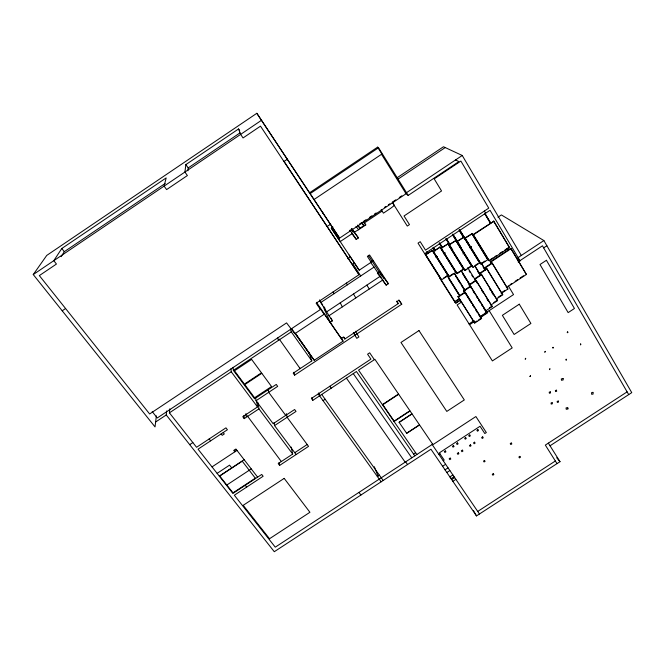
<?xml version="1.0" encoding="UTF-8"?>
<svg xmlns="http://www.w3.org/2000/svg" width="665" height="665" viewBox="0 0 665 665"><rect width="100%" height="100%" fill="white"/><g stroke="black" fill="none" stroke-linecap="round" stroke-linejoin="round"><path stroke-width="1" d="M432.657 444.17L275.268 547.162L234.338 495.217L263.132 476.265L261.727 474.444L232.916 493.413L198.054 449.166L227.405 429.748L225.942 427.844L196.566 447.287L169.425 412.84L169.775 408.842M548.351 443.123L560.005 461.676L476.497 515.915L430.945 449.224L274.288 551.709L166.242 414.96L166.624 410.945M187.896 170.78L188.195 167.921L185.859 164.596L238.56 128.952L239.691 130.648M156.366 415.874L155.036 426.922L33.25 274.57L46.733 255.427L256.831 113.291L339.574 238.128L406.057 193.748L408.194 195.41L458.875 161.587L455.55 159.941M185.859 164.596L184.92 172.044L187.397 175.552L166.599 189.6L164.097 186.117L166.167 177.912L61.795 248.502L53.799 260.68L56.442 264.047L39.335 275.601L149.642 413.971L286.565 322.899L294.828 333.722L324.121 314.262L323.506 312.849L343.032 341.195L314.213 360.28L294.944 333.04M61.147 256.632L64.289 251.694L165.111 183.532M188.195 167.921L239.982 132.909M33.25 274.57L261.619 120.199M62.202 310.788L65.577 308.518M283.955 161.512L287.405 159.184M378.543 147.755L377.604 147.148L309.599 192.767L310.173 193.615L378.543 147.755L408.194 195.41M396.955 177.854L443.472 146.749L462.233 155.477L521.31 255.468M327.23 226.457L330.671 224.155M397.853 179.242L445.226 147.572M373.373 260.78L359.216 270.198L331.295 228.112L332.907 227.031M349.474 230.755L352.043 229.043M359.499 224.063L361.893 222.467M366.008 219.716L363.489 221.403L365.767 224.92L358.601 229.708L355.983 226.391M369.383 217.463L371.91 215.784M374.428 214.097L376.116 212.966M384.362 207.463L385.966 206.399M388.36 204.795L389.906 203.764M395.808 199.824L392.358 202.127L394.303 205.493L390.604 208.345L383.422 213.141L381.17 209.6M399.258 197.522L401.843 195.793M405.293 193.49L462.233 155.477M364.428 222.858L382.101 211.063M357.471 225.186L359.948 228.228L363.797 225.659L361.835 222.634M352.093 228.802L358.435 237.929L356.232 239.392L352.367 233.482L340.256 241.561L331.295 228.112M354.57 232.01L358.601 229.708M347.862 258.751L350.438 257.031M354.512 262.816L352.816 263.947L360.713 275.967M283.947 161.196L359.034 274.703L316.149 303.223L320.455 309.474L157.273 417.961L152.202 411.585M325.767 310.987L324.088 308.552L330.214 322.326L332.359 320.904L320.738 302.55L374.071 267.081L386.207 285.16L388.368 283.731L369.574 254.978L367.396 256.432L371.195 262.234M388.368 283.731L379.432 271.769L377.379 273.132L380.912 277.945M155.627 422.009L166.242 414.96M169.425 412.84L231.229 371.768L230.971 368.709M296.141 454.536L274.554 425.592L296.016 411.427L294.62 409.515L273.149 423.705L256.017 400.729L277.687 386.373L276.266 384.428L254.57 398.792L233.365 370.355L291.262 331.877L290.414 329.034M326.981 311.627L380.122 276.324M328.867 315.817L382.816 279.99M424.677 253.681L490.038 210.281L519.997 260.821L518.259 261.96M425.525 254.512L432.358 250.447L448.085 275.551L441.593 279.849L425.525 254.512L441.593 279.849M425.808 254.795L432.358 250.447M433.239 251.27L440.13 247.172L455.858 272.451L449.332 276.773L433.239 251.27L449.332 276.773M433.538 251.553L440.13 247.172M441.045 247.995L447.977 243.872L463.705 269.317L457.146 273.656L441.045 247.995L457.146 273.656M441.352 248.269L447.977 243.872M448.925 244.678L455.916 240.531L471.643 266.15L465.043 270.514L448.925 244.678L465.043 270.514M449.249 244.953L455.916 240.531M456.905 241.329L463.937 237.147L479.673 262.941L473.031 267.338L456.905 241.329L473.031 267.338M457.229 241.595L463.937 237.147M464.96 237.937L472.05 233.731L487.786 259.707L481.103 264.121L464.96 237.937L481.103 264.121M435.932 257.446L437.454 256.441M465.309 238.203L472.05 233.731M497.952 217.214L501.385 214.936L543.879 240.555L631.75 392.633L550.021 445.791M443.904 253.955L445.425 252.941M473.139 234.496L493.871 221.246L509.465 247.513L489.299 260.855L473.139 234.496L489.299 260.855M473.497 234.762L493.871 221.246M469.523 247.588L471.094 246.549M469.856 247.846L471.427 246.806M462.94 253.864L464.519 252.816M341.311 338.427L343.439 337.014L344.819 339.017L398.277 303.597L396.947 301.569L399.091 300.148L401.751 304.213L294.637 375.151L293.223 373.19L311.81 360.879L308.851 352.068M189.7 444.652L192.85 442.566M443.73 277.928L448.085 275.551M449.831 275.925L453.089 273.764M456.822 273.357L459.282 271.727M460.92 270.647L462.557 269.558M256.607 400.862L257.505 406.947L242.767 416.706L244.213 418.618L258.943 408.875L258.02 402.757M464.71 270.214L466.356 269.125M468.002 268.037L470.479 266.399M475.167 265.393L477.661 263.747M480.745 263.83L484.918 261.071M489.764 260.007L493.122 257.787M494.802 256.673L496.481 255.568M499.839 253.348L502.358 251.678M504.876 250.015L508.226 247.796M491.493 263.515L490.421 261.744L510.67 248.344L511.077 248.627L526.406 274.462L506.323 287.704M490.421 261.744L490.795 262.043L511.077 248.627M486.24 269.192L485.159 267.413L491.934 262.933L492.316 263.232L507.91 289.017L501.186 293.448M485.159 267.413L485.525 267.721L492.316 263.232M480.895 274.861L479.839 273.149L486.647 268.643L487.021 268.951L502.748 294.803L496.846 298.701M479.839 273.149L480.205 273.465L487.021 268.951M479.881 275.036L481.443 274.005M475.533 280.655L474.469 278.934L481.31 274.412L481.684 274.728L497.545 300.647L490.762 305.119M481.684 274.728L474.835 279.258L474.469 278.934M470.654 287.371L469.049 284.778L475.924 280.239L492.283 306.54L485.467 311.037L483.862 308.444M469.049 284.778L469.399 285.11L476.281 280.563M465.184 293.282L463.571 290.68L470.471 286.116L486.971 312.5L480.13 317.014L478.509 314.412M463.571 290.68L463.921 291.029L470.837 286.457M458.035 296.648L464.976 292.06L465.325 292.409L481.61 318.518L474.727 323.049L458.035 296.648L474.727 323.049M458.376 296.997L465.325 292.409M518.085 257.596L543.879 240.555M455.342 301.195L457.728 299.624M459.631 298.893L454.86 302.051L439.507 277.704M460.13 300.189L455.799 303.049L454.461 301.636M518.185 261.835L542.457 245.801L628.708 394.603M460.205 300.314L455.874 303.174L418.027 243.132L420.214 241.686L425.525 250.131L488.767 208.128L460.878 161.063L434.195 178.868L441.552 190.98L404.037 215.975L409.474 224.612L407.271 226.067L392.234 202.21M234.188 450.845L236.266 449.474M212.019 466.897L236.989 450.405M374.37 359.674L369.69 352.807L367.579 354.204L370.92 359.108L311.411 398.426L312.791 400.347L356.44 371.519L414.819 455.841M461.419 302.101L457.113 304.944L492.391 360.92L512.191 347.92L489.157 310.655M543.654 247.87L546.879 245.742M323.049 400.629L325.143 399.249M217.114 473.355L229.55 465.143L231.711 467.911M219.284 476.115L244.155 459.706M510.113 284.62L511.784 283.523M515.126 281.312L517.628 279.657M520.138 278.003L523.48 275.8M501.643 292.558L504.993 290.347M498.143 297.238L501.518 295.019M493.771 302.525L496.306 300.854M489.349 307.87L491.901 306.183L492.283 306.54M484.885 313.257L486.597 312.134L486.971 312.5M474.203 320.513L469.066 323.905L469.723 324.611L474.012 321.785M480.188 316.565L513.538 294.587L508.26 285.842M480.878 317.263L487.744 312.733L487.038 312.051M226.482 485.251L251.262 468.925M474.369 322.666L476.946 320.971M478.659 319.832L481.236 318.136L481.61 318.518M255.36 478.152L232.983 492.881L219.716 476.04L242.251 461.178L255.551 478.509M291.195 447.088L292.691 454.054L278.236 463.58L279.624 465.409L308.543 446.373L287.114 417.304L286.299 413.622M294.761 452.69L307.18 444.519M382.392 404.636L398.526 394.029L374.902 359.324L358.543 370.122L416.855 454.511M394.054 421.51L410.072 410.995L411.976 413.796L399.075 422.267L406.714 433.356L419.565 424.935L432.965 444.627L475.891 416.539L486.339 432.541L484.818 433.538L480.047 426.257L439.316 452.882L444.203 460.064L443.198 460.729M399.158 422.383L412.059 413.913L419.482 424.819L406.639 433.239M377.329 476.439L379.358 475.109M413.572 454.037L415.608 452.699M438.917 454.444L439.931 453.779M442.591 466.281L445.625 464.303M445.026 469.839L448.052 467.861M446.838 472.499L449.864 470.521M449.864 476.921L452.882 474.951M451.061 478.684L454.087 476.714M451.668 479.565L454.685 477.595M452.865 481.319L455.882 479.357M627.12 391.86L545.333 445.093L557.012 463.621M477.728 511.427L555.358 460.995M509.465 247.513L493.488 220.996M516.564 258.303L519.914 260.688M516.639 258.427L519.997 260.821M526.406 274.462L510.67 248.344M487.786 259.707L471.701 233.473M479.673 262.941L463.596 236.881M461.319 247.87L453.048 234.654M507.91 289.017L491.934 262.933M471.643 266.15L455.583 240.265M502.748 294.803L486.647 268.643M463.705 269.317L447.661 243.598M497.545 300.647L481.31 274.412M455.858 272.451L439.823 246.906M363.09 221.811L365.767 224.92M361.893 223.407L363.797 225.659M556.705 457.736L560.005 461.676M209.143 438.958L210.622 440.853M245.252 485.292L246.665 487.104M61.795 248.502L64.289 251.694M221.104 433.913L222.201 435.334L224.296 433.946L223.207 432.524M234.903 451.784L233.822 450.38L235.909 449.008L257.613 477.154M351.386 228.752L358.435 237.929M349.923 230.248L352.367 233.482M281.328 461.535L247.28 415.825L246.233 416.523L245.9 413.647M351.602 233.232L356.232 239.392M371.959 261.071L372.284 261.503M231.229 371.768L257.505 406.947M258.943 408.875L292.691 454.054M398.751 300.156L401.751 304.213M370.397 262.118L374.071 267.081M285.709 415.401L268.702 392.333L268.153 389.399M382.084 279.549L386.207 285.16M358.975 492.391L360.904 495.043M396.506 301.17L398.277 303.597M321.719 394.453L383.181 480.463M318.236 393.913L381.153 481.793M295.543 333.456L314.213 360.28M291.652 328.626L309.408 353.722M291.262 331.877L311.81 360.879M329.807 386.274L331.17 388.202M405.658 461.834L407.545 464.527M346.432 378.127L405.151 462.167M353.273 373.605L411.768 457.836M319.782 300.688L322.708 304.952M323.88 306.656L325.044 308.352M316.424 302.317L342.683 340.43M324.121 314.262L319.857 308.078L320.455 309.474M432.142 444.503L479.465 513.987M313.464 198.644L314.055 199.508L381.893 154.039L377.604 147.148M322.891 212.875L323.531 213.814M339.574 238.128L256.831 113.291M349.133 255.061L359.216 270.198M359.034 274.703L260.497 126.15L243.049 137.946L240.639 134.38L238.56 128.952M366.814 285.169L369.299 288.967M351.926 229.699L353.04 231.42M379.432 271.769L383.763 278.386M351.985 230.364L353.107 232.085M368.31 255.327L381.826 275.983M357.978 225.202L359.948 228.228M426.93 251.835L428.027 253.581M426.681 251.944L427.778 253.681M433.272 247.305L435.475 250.83M433.547 247.937L435.201 250.572M433.281 248.053L434.927 250.68M433.006 247.804L434.652 250.431M432.067 250.173L447.778 275.252M447.03 275.185L459.59 295.227M447.271 275.759L459.814 295.775M448.534 278.336L452.882 285.277M453.971 287.006L458.867 294.819M381.494 154.28L406.057 193.748M454.378 273.232L465.209 290.622M454.611 273.805L464.893 290.306M455.833 276.382L456.913 278.12M457.994 279.849L460.147 283.307M461.227 285.044L463.929 289.366M464.976 292.06L481.236 318.136M463.921 291.029L471.485 303.149M472.566 304.886L474.187 307.479M475.808 310.081L477.428 312.683M439.681 242.875L442.582 247.746M439.116 242.991L442.142 247.654M461.111 270.447L469.706 284.321M461.327 271.021L469.382 284.022M470.471 286.116L486.597 312.134M462.516 273.606L466.797 280.514M467.869 282.243L468.941 283.972M469.399 285.11L471.543 288.568M473.148 291.162L474.76 293.755M476.364 296.349L477.437 298.07M478.509 299.799L480.113 302.392M481.718 304.986L482.79 306.715M475.924 280.239L491.901 306.183M467.769 267.696L477.487 283.564M481.734 290.464L482.798 292.184M487.046 299.084L488.102 300.804M469.124 270.871L470.188 272.592M471.784 275.177L472.84 276.898M446.481 238.91L449.665 244.063M446.19 238.66L449.897 244.67M445.841 238.785L452.715 249.915M452.823 234.03L459.723 245.277M452.674 234.795L460.08 246.856L452.375 234.554M480.205 273.465L481.261 275.185M489.681 288.934L490.737 290.655M491.792 292.376L493.372 294.952M474.885 265.842L480.695 275.343M475.076 266.424L480.363 275.052M477.778 271.603L478.825 273.323M481.394 263.165L485.591 270.057M481.053 262.891L485.251 269.774M483.181 267.205L484.752 269.782M459.798 229.949L468.825 244.753L459.49 229.716M459.058 229.891L464.877 239.425M459.274 230.522L463.505 237.447M485.525 267.721L486.605 269.5M490.795 262.043L491.867 263.806M484.901 213.282L490.645 222.941M485.076 213.947L490.296 222.709M484.943 214.03L490.171 222.8M507.029 249.026L508.06 250.755M484.394 211.038L485.674 213.182M353.514 294.005L355.808 297.928M346.34 283.057L347.371 284.836M473.422 510.512L476.497 515.915M355.459 331.253L358.892 336.947L356.764 338.36L353.348 332.65M340.239 302.824L342.325 306.881M333.107 291.86L334.046 293.697M354.013 332.957L355.384 335.659M343.963 337.188L344.819 339.017M341.419 337.67L343.032 341.195M331.112 318.161L332.359 320.904M319.557 299.882L320.738 302.55M374.304 466.714L378.102 476.256M318.66 392.907L319.616 395.841M311.927 397.487L312.791 400.347M299.94 367.994L300.123 368.618L279.3 339.158L278.228 339.873L277.746 337.92M293.872 372.3L294.637 375.151M273.997 422.558L274.554 425.592M279.084 462.424L279.624 465.409M255.576 397.728L256.017 400.729M243.88 415.608L244.213 418.618M233.082 367.304L233.365 370.355M553.056 347.329L552.623 347.787L553.039 348.161L553.463 347.704L553.056 347.329M567.611 331.901L567.179 332.35L567.586 332.733L568.018 332.276L567.611 331.901M566.173 359.258L566.156 360.081L566.173 359.258M580.67 343.955L580.645 344.778L580.67 343.955M251.619 359.416L234.504 370.787L244.429 384.104L261.453 372.816L251.619 359.416M261.819 373.306L244.795 384.594L254.604 397.761L271.536 386.548L261.819 373.306M418.975 330.572L400.97 342.467L446.797 411.419L464.311 399.939L418.975 330.572M546.422 260.289L540.005 264.52L568.151 312.617L574.444 308.485L546.422 260.289M519.274 304.196L502.366 315.326L514.128 334.487L530.903 323.464L519.274 304.196M398.684 394.262L382.816 404.702L394.154 421.111L409.914 410.754L398.684 394.262M284.179 478.376L243.199 505.317L269.525 538.741L309.923 512.283L284.179 478.376M445.317 450.912L444.303 451.577L444.91 452.474L445.924 451.809L445.317 450.912M453.447 445.592L452.433 446.257L453.04 447.163L454.054 446.498L453.447 445.592M457.52 442.932L456.506 443.597L457.104 444.503L458.127 443.838L457.52 442.932M465.658 437.612L464.644 438.277L465.242 439.183L466.265 438.518L465.658 437.612M469.731 434.952L468.717 435.617L469.315 436.523L470.338 435.858L469.731 434.952M477.886 429.623L476.871 430.288L477.47 431.203L478.484 430.529L477.886 429.623M450.188 458.102L449.174 458.759L449.781 459.656L450.787 458.991L450.188 458.102M458.293 452.799L457.279 453.464L457.886 454.361L458.892 453.696L458.293 452.799M462.35 450.155L461.335 450.812L461.934 451.718L462.948 451.053L462.35 450.155M470.471 444.852L469.448 445.517L470.047 446.414L471.069 445.75L470.471 444.852M474.527 442.2L473.513 442.865L474.112 443.763L475.126 443.098L474.527 442.2M482.657 436.888L481.643 437.553L482.233 438.459L483.247 437.794L482.657 436.888M484.511 460.438L483.497 461.094L484.087 461.976L485.093 461.319L484.511 460.438M511.26 442.998L510.246 443.655L510.828 444.553L511.834 443.896L511.26 442.998M493.28 473.68L492.283 474.336L492.865 475.209L493.862 474.561L493.28 473.68M519.88 456.365L518.875 457.021L519.448 457.902L520.454 457.254L519.88 456.365M525.683 358.335L525.259 359.092L525.683 358.335M545.3 351.369L544.868 352.126L545.3 351.369M530.437 375.8L530.013 376.548L530.437 375.8M549.913 368.867L549.49 369.615L549.913 368.867M567.968 408.85L566.256 409.316L566.031 407.961L567.752 407.495L567.968 408.85M550.329 391.876L549.215 392.175L549.39 393.239L550.512 392.94L550.329 391.876M556.497 390.214L555.375 390.513L555.549 391.585L556.672 391.286L556.497 390.214M552.158 402.732L551.036 403.032L551.219 404.096L552.332 403.788L552.158 402.732M558.292 401.078L557.17 401.377L557.345 402.433L558.467 402.134L558.292 401.078M592.914 392.35L591.484 392.732L591.734 394.37L593.163 393.988L592.914 392.35M563.039 378.476L561.302 378.942L561.526 380.322L563.263 379.856L563.039 378.476"/></g></svg>
